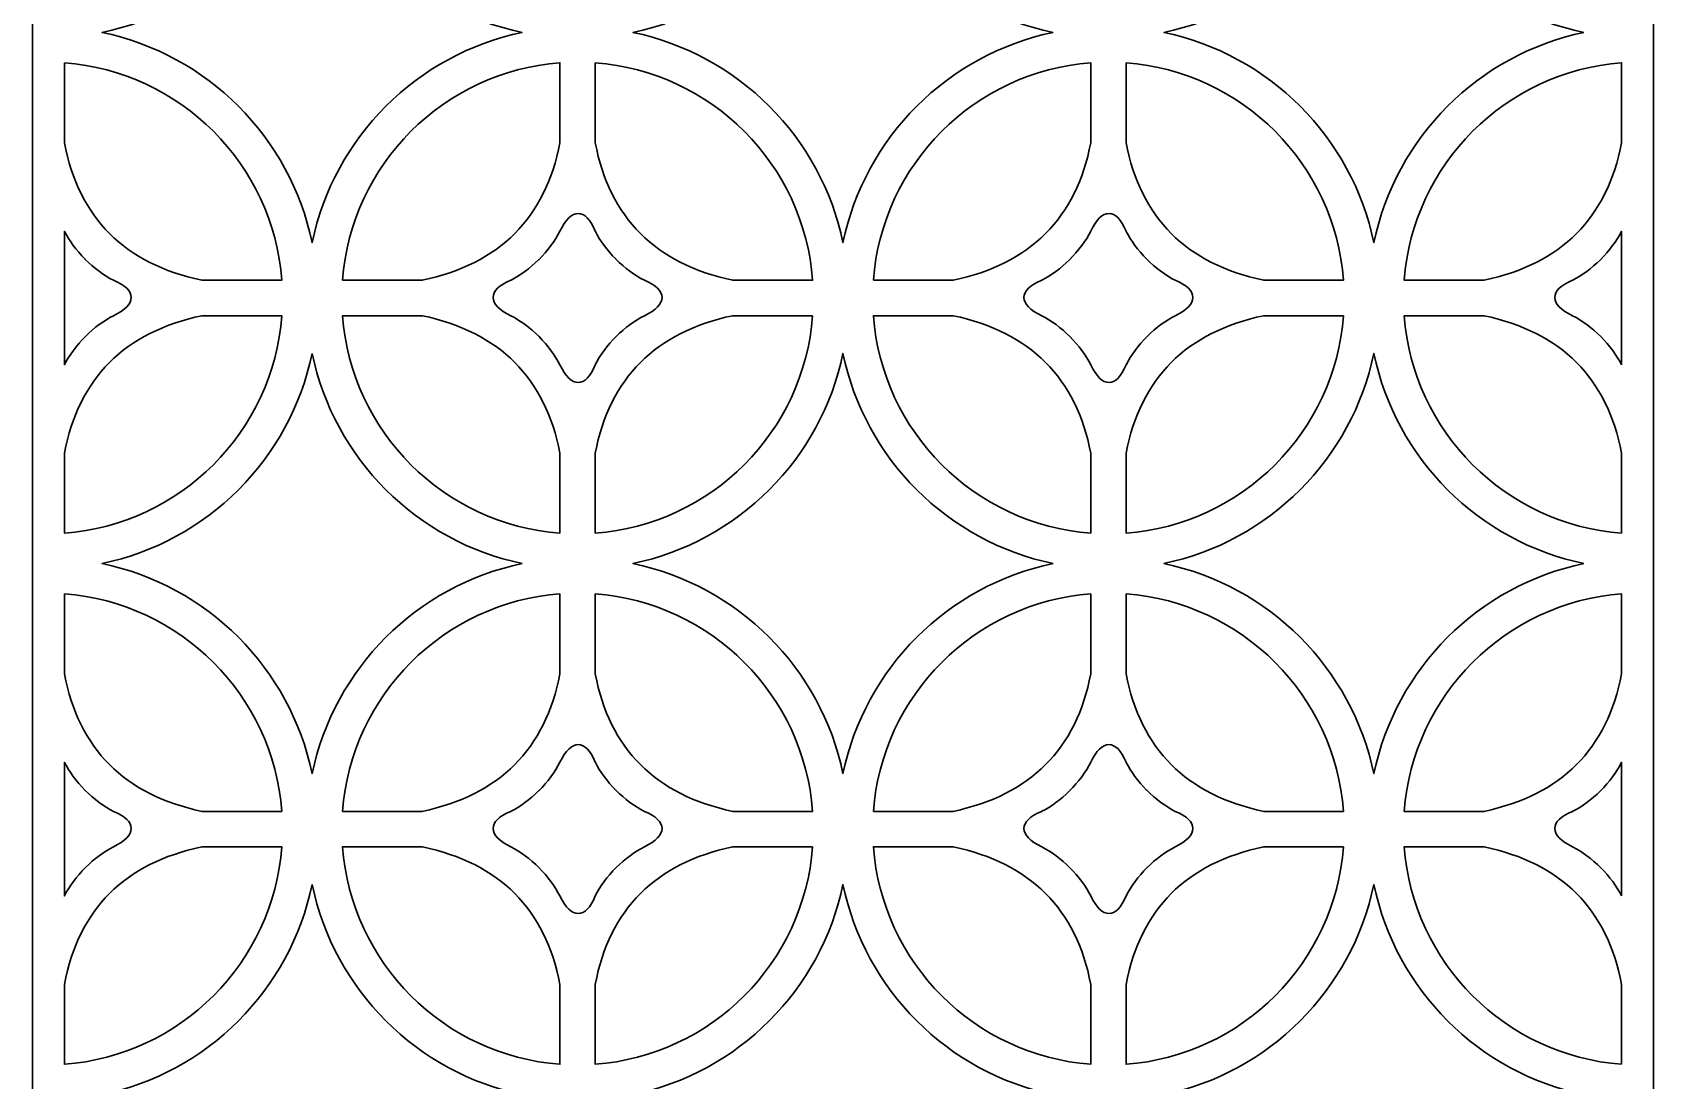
# Model space of a CAD drawing. Header units: centimetres. Extents: x -27 to -21.1, y -2.9 to 9.
# Drawn here: x -27 to -21.08, y -0.77 to 3.05 of the extents above; entities that cross this region are included whole.
import ezdxf

# ---------------------------------------------------------------- set-up
doc = ezdxf.new("R2010")
doc.units = ezdxf.units.CM
doc.header["$MEASUREMENT"] = 0
doc.layers.add('layer 1', color=7, linetype='Continuous')

msp = doc.modelspace()

# ---------------------------------------------------------------- linework, layer by layer
at = {"layer": 'layer 1', "color": 250, "lineweight": 30}
for points, knots in [([(-21.08395, -2.83901), (-21.08395, -2.83901), (-21.08395, -2.7773), (-21.08395, -2.7773), (-21.08395, -2.7773), (-21.08395, -2.7773), (-21.08395, 8.88412), (-21.08395, 8.88412), (-21.08395, 8.88412), (-21.08395, 8.88412), (-21.08395, 9.00077), (-21.08395, 9.00077), (-21.08395, 9.00077), (-21.08395, 9.00077), (-21.2006, 9.00077), (-21.2006, 9.00077), (-21.2006, 9.00077), (-21.2006, 9.00077), (-26.88249, 9.00077), (-26.88249, 9.00077), (-26.88249, 9.00077), (-26.88249, 9.00077), (-26.99914, 9.00077), (-26.99914, 9.00077), (-26.99914, 9.00077), (-26.99914, 9.00077), (-26.99914, -2.89395), (-26.99914, -2.89395), (-26.99914, -2.89395), (-26.99914, -2.89395), (-26.88249, -2.89395), (-26.88249, -2.89395), (-26.88249, -2.89395), (-26.88249, -2.89395), (-21.08395, -2.89395), (-21.08395, -2.89395), (-21.08395, -2.89395), (-21.08395, -2.89395), (-21.08395, -2.83901), (-21.08395, -2.83901)], [0, 0, 0, 0, 0.0909091, 0.0909091, 0.0909091, 0.0909091, 0.1818182, 0.1818182, 0.1818182, 0.1818182, 0.2727273, 0.2727273, 0.2727273, 0.2727273, 0.3636364, 0.3636364, 0.3636364, 0.3636364, 0.4545455, 0.4545455, 0.4545455, 0.4545455, 0.5454545, 0.5454545, 0.5454545, 0.5454545, 0.6363636, 0.6363636, 0.6363636, 0.6363636, 0.7272727, 0.7272727, 0.7272727, 0.7272727, 0.8181818, 0.8181818, 0.8181818, 0.8181818, 1, 1, 1, 1]), ([(-25.97855, 3.81868), (-25.89875, 3.43467), (-25.59629, 3.13217), (-25.21228, 3.05236), (-25.21228, 3.05236), (-25.59629, 2.97255), (-25.89875, 2.67005), (-25.97855, 2.28605), (-25.97855, 2.28605), (-26.05834, 2.67007), (-26.36085, 2.97255), (-26.74488, 3.05235), (-26.74488, 3.05235), (-26.36085, 3.13215), (-26.05834, 3.43465), (-25.97855, 3.81868)], [0, 0, 0, 0, 0.2, 0.2, 0.2, 0.2, 0.4, 0.4, 0.4, 0.4, 0.6, 0.6, 0.6, 0.6, 1, 1, 1, 1]), ([(-23.27524, 3.05235), (-23.65925, 2.97255), (-23.96177, 2.67007), (-24.04156, 2.28604), (-24.04156, 2.28604), (-24.12136, 2.67005), (-24.42382, 2.97255), (-24.80783, 3.05236), (-24.80783, 3.05236), (-24.42382, 3.13217), (-24.12136, 3.43467), (-24.04156, 3.81868), (-24.04156, 3.81868), (-23.96177, 3.43466), (-23.65926, 3.13215), (-23.27524, 3.05235)], [0, 0, 0, 0, 0.2, 0.2, 0.2, 0.2, 0.4, 0.4, 0.4, 0.4, 0.6, 0.6, 0.6, 0.6, 1, 1, 1, 1]), ([(-21.33823, 3.05235), (-21.72224, 2.97255), (-22.02476, 2.67007), (-22.10455, 2.28605), (-22.10455, 2.28605), (-22.18435, 2.67005), (-22.48681, 2.97255), (-22.87082, 3.05236), (-22.87082, 3.05236), (-22.48681, 3.13217), (-22.18435, 3.43467), (-22.10455, 3.81868), (-22.10455, 3.81868), (-22.02475, 3.43465), (-21.72225, 3.13215), (-21.33823, 3.05235)], [0, 0, 0, 0, 0.2, 0.2, 0.2, 0.2, 0.4, 0.4, 0.4, 0.4, 0.6, 0.6, 0.6, 0.6, 1, 1, 1, 1]), ([(-26.88249, 2.94154), (-26.45903, 2.91007), (-26.12083, 2.57188), (-26.08938, 2.14843), (-26.08938, 2.14843), (-26.08938, 2.14843), (-26.3806, 2.14843), (-26.3806, 2.14843), (-26.3806, 2.14843), (-26.66291, 2.20848), (-26.8302, 2.37576), (-26.88249, 2.65032), (-26.88249, 2.65032), (-26.88249, 2.65032), (-26.88249, 2.94154), (-26.88249, 2.94154)], [0, 0, 0, 0, 0.2, 0.2, 0.2, 0.2, 0.4, 0.4, 0.4, 0.4, 0.6, 0.6, 0.6, 0.6, 1, 1, 1, 1]), ([(-25.86771, 2.14843), (-25.86771, 2.14843), (-25.5765, 2.14843), (-25.5765, 2.14843), (-25.5765, 2.14843), (-25.2942, 2.20848), (-25.1269, 2.37576), (-25.07461, 2.65032), (-25.07461, 2.65032), (-25.07461, 2.65032), (-25.07461, 2.94154), (-25.07461, 2.94154), (-25.07461, 2.94154), (-25.49807, 2.91007), (-25.83626, 2.57188), (-25.86771, 2.14843)], [0, 0, 0, 0, 0.2, 0.2, 0.2, 0.2, 0.4, 0.4, 0.4, 0.4, 0.6, 0.6, 0.6, 0.6, 1, 1, 1, 1]), ([(-24.94548, 2.94154), (-24.94548, 2.94154), (-24.94548, 2.65032), (-24.94548, 2.65032), (-24.94548, 2.65032), (-24.89319, 2.37576), (-24.7259, 2.20848), (-24.44359, 2.14843), (-24.44359, 2.14843), (-24.44359, 2.14843), (-24.15237, 2.14843), (-24.15237, 2.14843), (-24.15237, 2.14843), (-24.18383, 2.57188), (-24.52202, 2.91007), (-24.94548, 2.94154)], [0, 0, 0, 0, 0.2, 0.2, 0.2, 0.2, 0.4, 0.4, 0.4, 0.4, 0.6, 0.6, 0.6, 0.6, 1, 1, 1, 1]), ([(-23.9307, 2.14843), (-23.9307, 2.14843), (-23.6395, 2.14843), (-23.6395, 2.14843), (-23.6395, 2.14843), (-23.35719, 2.20848), (-23.1899, 2.37576), (-23.13761, 2.65032), (-23.13761, 2.65032), (-23.13761, 2.65032), (-23.13761, 2.94154), (-23.13761, 2.94154), (-23.13761, 2.94154), (-23.56106, 2.91007), (-23.89925, 2.57188), (-23.9307, 2.14843)], [0, 0, 0, 0, 0.2, 0.2, 0.2, 0.2, 0.4, 0.4, 0.4, 0.4, 0.6, 0.6, 0.6, 0.6, 1, 1, 1, 1]), ([(-23.00847, 2.94154), (-23.00847, 2.94154), (-23.00847, 2.65032), (-23.00847, 2.65032), (-23.00847, 2.65032), (-22.95618, 2.37576), (-22.78889, 2.20848), (-22.50658, 2.14843), (-22.50658, 2.14843), (-22.50658, 2.14843), (-22.21537, 2.14843), (-22.21537, 2.14843), (-22.21537, 2.14843), (-22.24682, 2.57188), (-22.58501, 2.91007), (-23.00847, 2.94154)], [0, 0, 0, 0, 0.2, 0.2, 0.2, 0.2, 0.4, 0.4, 0.4, 0.4, 0.6, 0.6, 0.6, 0.6, 1, 1, 1, 1]), ([(-21.2006, 2.65032), (-21.25289, 2.37576), (-21.42018, 2.20848), (-21.70249, 2.14843), (-21.70249, 2.14843), (-21.70249, 2.14843), (-21.9937, 2.14843), (-21.9937, 2.14843), (-21.9937, 2.14843), (-21.96224, 2.57188), (-21.62405, 2.91007), (-21.2006, 2.94154), (-21.2006, 2.94154), (-21.2006, 2.94154), (-21.2006, 2.65032), (-21.2006, 2.65032)], [0, 0, 0, 0, 0.2, 0.2, 0.2, 0.2, 0.4, 0.4, 0.4, 0.4, 0.6, 0.6, 0.6, 0.6, 1, 1, 1, 1]), ([(-25.07461, 2.32749), (-25.0338, 2.41355), (-24.98065, 2.41378), (-24.94548, 2.32749), (-24.94548, 2.32749), (-24.94548, 2.32749), (-24.94547, 2.32746), (-24.94547, 2.32746), (-24.94547, 2.32746), (-24.94547, 2.32746), (-24.94547, 2.32749), (-24.94547, 2.32749), (-24.94547, 2.32749), (-24.94547, 2.32749), (-24.94511, 2.32674), (-24.94511, 2.32674), (-24.94511, 2.32674), (-24.92813, 2.29328), (-24.90194, 2.25771), (-24.87084, 2.22607), (-24.87084, 2.22607), (-24.87084, 2.22607), (-24.87083, 2.22605), (-24.87083, 2.22605), (-24.87083, 2.22605), (-24.87083, 2.22605), (-24.87035, 2.22556), (-24.87035, 2.22556), (-24.87035, 2.22556), (-24.83785, 2.19316), (-24.80098, 2.16584), (-24.76641, 2.14844), (-24.76641, 2.14844), (-24.68012, 2.11327), (-24.68035, 2.06012), (-24.76641, 2.01931), (-24.76641, 2.01931), (-24.76641, 2.01931), (-24.76641, 2.0193), (-24.76641, 2.0193), (-24.76641, 2.0193), (-24.76641, 2.0193), (-24.76644, 2.01929), (-24.76644, 2.01929), (-24.76644, 2.01929), (-24.76644, 2.01929), (-24.76643, 2.01929), (-24.76643, 2.01929), (-24.76643, 2.01929), (-24.80047, 2.00208), (-24.83685, 1.97529), (-24.86903, 1.94349), (-24.86903, 1.94349), (-24.90114, 1.91116), (-24.92818, 1.87457), (-24.94546, 1.84024), (-24.94546, 1.84024), (-24.98063, 1.75395), (-25.03377, 1.75417), (-25.07459, 1.84024), (-25.07459, 1.84024), (-25.07459, 1.84024), (-25.0746, 1.84024), (-25.0746, 1.84024), (-25.0746, 1.84024), (-25.0746, 1.84024), (-25.07461, 1.84026), (-25.07461, 1.84026), (-25.07461, 1.84026), (-25.07461, 1.84026), (-25.07461, 1.84025), (-25.07461, 1.84025), (-25.07461, 1.84025), (-25.09182, 1.8743), (-25.11861, 1.91067), (-25.15041, 1.94286), (-25.15041, 1.94286), (-25.18275, 1.97497), (-25.21933, 2.002), (-25.25366, 2.01929), (-25.25366, 2.01929), (-25.33973, 2.0601), (-25.33995, 2.11325), (-25.25366, 2.14842), (-25.25366, 2.14842), (-25.25366, 2.14842), (-25.25364, 2.14843), (-25.25364, 2.14843), (-25.25364, 2.14843), (-25.25364, 2.14843), (-25.25366, 2.14843), (-25.25366, 2.14843), (-25.25366, 2.14843), (-25.25366, 2.14843), (-25.25293, 2.14879), (-25.25293, 2.14879), (-25.25293, 2.14879), (-25.21945, 2.16574), (-25.18389, 2.19196), (-25.15223, 2.22307), (-25.15223, 2.22307), (-25.15223, 2.22307), (-25.15218, 2.22311), (-25.15218, 2.22311), (-25.15218, 2.22311), (-25.15218, 2.22311), (-25.15172, 2.22358), (-25.15172, 2.22358), (-25.15172, 2.22358), (-25.1193, 2.2561), (-25.09201, 2.29292), (-25.07461, 2.32749)], [0, 0, 0, 0, 0.0344828, 0.0344828, 0.0344828, 0.0344828, 0.0689655, 0.0689655, 0.0689655, 0.0689655, 0.1034483, 0.1034483, 0.1034483, 0.1034483, 0.137931, 0.137931, 0.137931, 0.137931, 0.1724138, 0.1724138, 0.1724138, 0.1724138, 0.2068966, 0.2068966, 0.2068966, 0.2068966, 0.2413793, 0.2413793, 0.2413793, 0.2413793, 0.2758621, 0.2758621, 0.2758621, 0.2758621, 0.3103448, 0.3103448, 0.3103448, 0.3103448, 0.3448276, 0.3448276, 0.3448276, 0.3448276, 0.3793103, 0.3793103, 0.3793103, 0.3793103, 0.4137931, 0.4137931, 0.4137931, 0.4137931, 0.4482759, 0.4482759, 0.4482759, 0.4482759, 0.4827586, 0.4827586, 0.4827586, 0.4827586, 0.5172414, 0.5172414, 0.5172414, 0.5172414, 0.5517241, 0.5517241, 0.5517241, 0.5517241, 0.5862069, 0.5862069, 0.5862069, 0.5862069, 0.6206897, 0.6206897, 0.6206897, 0.6206897, 0.6551724, 0.6551724, 0.6551724, 0.6551724, 0.6896552, 0.6896552, 0.6896552, 0.6896552, 0.7241379, 0.7241379, 0.7241379, 0.7241379, 0.7586207, 0.7586207, 0.7586207, 0.7586207, 0.7931034, 0.7931034, 0.7931034, 0.7931034, 0.8275862, 0.8275862, 0.8275862, 0.8275862, 0.862069, 0.862069, 0.862069, 0.862069, 0.8965517, 0.8965517, 0.8965517, 0.8965517, 0.9310345, 0.9310345, 0.9310345, 0.9310345, 1, 1, 1, 1]), ([(-23.13761, 2.32749), (-23.09679, 2.41355), (-23.04364, 2.41378), (-23.00847, 2.32749), (-23.00847, 2.32749), (-23.00847, 2.32749), (-23.00846, 2.32746), (-23.00846, 2.32746), (-23.00846, 2.32746), (-23.00846, 2.32746), (-23.00846, 2.32749), (-23.00846, 2.32749), (-23.00846, 2.32749), (-23.00846, 2.32749), (-23.0081, 2.32674), (-23.0081, 2.32674), (-23.0081, 2.32674), (-22.99113, 2.29328), (-22.96494, 2.25771), (-22.93383, 2.22607), (-22.93383, 2.22607), (-22.93383, 2.22607), (-22.93382, 2.22605), (-22.93382, 2.22605), (-22.93382, 2.22605), (-22.93382, 2.22605), (-22.93334, 2.22556), (-22.93334, 2.22556), (-22.93334, 2.22556), (-22.90084, 2.19316), (-22.86397, 2.16584), (-22.82941, 2.14844), (-22.82941, 2.14844), (-22.74311, 2.11327), (-22.74334, 2.06012), (-22.82941, 2.01931), (-22.82941, 2.01931), (-22.82941, 2.01931), (-22.82941, 2.0193), (-22.82941, 2.0193), (-22.82941, 2.0193), (-22.82941, 2.0193), (-22.82943, 2.01929), (-22.82943, 2.01929), (-22.82943, 2.01929), (-22.82943, 2.01929), (-22.82942, 2.01929), (-22.82942, 2.01929), (-22.82942, 2.01929), (-22.86347, 2.00208), (-22.89984, 1.97529), (-22.93202, 1.94349), (-22.93202, 1.94349), (-22.96414, 1.91116), (-22.99117, 1.87457), (-23.00845, 1.84024), (-23.00845, 1.84024), (-23.04362, 1.75395), (-23.09677, 1.75417), (-23.13759, 1.84024), (-23.13759, 1.84024), (-23.13759, 1.84024), (-23.1376, 1.84024), (-23.1376, 1.84024), (-23.1376, 1.84024), (-23.1376, 1.84024), (-23.13761, 1.84026), (-23.13761, 1.84026), (-23.13761, 1.84026), (-23.13761, 1.84026), (-23.13761, 1.84025), (-23.13761, 1.84025), (-23.13761, 1.84025), (-23.15481, 1.8743), (-23.1816, 1.91067), (-23.2134, 1.94286), (-23.2134, 1.94286), (-23.24573, 1.97497), (-23.28232, 2.002), (-23.31665, 2.01929), (-23.31665, 2.01929), (-23.40272, 2.0601), (-23.40294, 2.11325), (-23.31665, 2.14842), (-23.31665, 2.14842), (-23.31665, 2.14842), (-23.31663, 2.14843), (-23.31663, 2.14843), (-23.31663, 2.14843), (-23.31663, 2.14843), (-23.31665, 2.14843), (-23.31665, 2.14843), (-23.31665, 2.14843), (-23.31665, 2.14843), (-23.31592, 2.14879), (-23.31592, 2.14879), (-23.31592, 2.14879), (-23.28244, 2.16574), (-23.24688, 2.19196), (-23.21522, 2.22307), (-23.21522, 2.22307), (-23.21522, 2.22307), (-23.21517, 2.22311), (-23.21517, 2.22311), (-23.21517, 2.22311), (-23.21517, 2.22311), (-23.21471, 2.22358), (-23.21471, 2.22358), (-23.21471, 2.22358), (-23.18229, 2.2561), (-23.15501, 2.29292), (-23.13761, 2.32749)], [0, 0, 0, 0, 0.0344828, 0.0344828, 0.0344828, 0.0344828, 0.0689655, 0.0689655, 0.0689655, 0.0689655, 0.1034483, 0.1034483, 0.1034483, 0.1034483, 0.137931, 0.137931, 0.137931, 0.137931, 0.1724138, 0.1724138, 0.1724138, 0.1724138, 0.2068966, 0.2068966, 0.2068966, 0.2068966, 0.2413793, 0.2413793, 0.2413793, 0.2413793, 0.2758621, 0.2758621, 0.2758621, 0.2758621, 0.3103448, 0.3103448, 0.3103448, 0.3103448, 0.3448276, 0.3448276, 0.3448276, 0.3448276, 0.3793103, 0.3793103, 0.3793103, 0.3793103, 0.4137931, 0.4137931, 0.4137931, 0.4137931, 0.4482759, 0.4482759, 0.4482759, 0.4482759, 0.4827586, 0.4827586, 0.4827586, 0.4827586, 0.5172414, 0.5172414, 0.5172414, 0.5172414, 0.5517241, 0.5517241, 0.5517241, 0.5517241, 0.5862069, 0.5862069, 0.5862069, 0.5862069, 0.6206897, 0.6206897, 0.6206897, 0.6206897, 0.6551724, 0.6551724, 0.6551724, 0.6551724, 0.6896552, 0.6896552, 0.6896552, 0.6896552, 0.7241379, 0.7241379, 0.7241379, 0.7241379, 0.7586207, 0.7586207, 0.7586207, 0.7586207, 0.7931034, 0.7931034, 0.7931034, 0.7931034, 0.8275862, 0.8275862, 0.8275862, 0.8275862, 0.862069, 0.862069, 0.862069, 0.862069, 0.8965517, 0.8965517, 0.8965517, 0.8965517, 0.9310345, 0.9310345, 0.9310345, 0.9310345, 1, 1, 1, 1]), ([(-26.88249, 2.32749), (-26.88249, 2.32749), (-26.88248, 2.32746), (-26.88248, 2.32746), (-26.88248, 2.32746), (-26.88248, 2.32746), (-26.88248, 2.32749), (-26.88248, 2.32749), (-26.88248, 2.32749), (-26.88248, 2.32749), (-26.88211, 2.32674), (-26.88211, 2.32674), (-26.88211, 2.32674), (-26.86514, 2.29328), (-26.83895, 2.25771), (-26.80785, 2.22607), (-26.80785, 2.22607), (-26.80785, 2.22607), (-26.80784, 2.22605), (-26.80784, 2.22605), (-26.80784, 2.22605), (-26.80784, 2.22605), (-26.80735, 2.22556), (-26.80735, 2.22556), (-26.80735, 2.22556), (-26.77486, 2.19316), (-26.73799, 2.16584), (-26.70342, 2.14844), (-26.70342, 2.14844), (-26.61713, 2.11327), (-26.61736, 2.06012), (-26.70342, 2.01931), (-26.70342, 2.01931), (-26.70342, 2.01931), (-26.70342, 2.0193), (-26.70342, 2.0193), (-26.70342, 2.0193), (-26.70342, 2.0193), (-26.70344, 2.01929), (-26.70344, 2.01929), (-26.70344, 2.01929), (-26.70344, 2.01929), (-26.70343, 2.01929), (-26.70343, 2.01929), (-26.70343, 2.01929), (-26.73748, 2.00208), (-26.77386, 1.97529), (-26.80604, 1.94349), (-26.80604, 1.94349), (-26.83815, 1.91116), (-26.86518, 1.87457), (-26.88247, 1.84024), (-26.88247, 1.84024), (-26.88247, 1.84024), (-26.88249, 1.84018), (-26.88249, 1.84018), (-26.88249, 1.84018), (-26.88249, 1.84018), (-26.88249, 2.32749), (-26.88249, 2.32749)], [0, 0, 0, 0, 0.0625, 0.0625, 0.0625, 0.0625, 0.125, 0.125, 0.125, 0.125, 0.1875, 0.1875, 0.1875, 0.1875, 0.25, 0.25, 0.25, 0.25, 0.3125, 0.3125, 0.3125, 0.3125, 0.375, 0.375, 0.375, 0.375, 0.4375, 0.4375, 0.4375, 0.4375, 0.5, 0.5, 0.5, 0.5, 0.5625, 0.5625, 0.5625, 0.5625, 0.625, 0.625, 0.625, 0.625, 0.6875, 0.6875, 0.6875, 0.6875, 0.75, 0.75, 0.75, 0.75, 0.8125, 0.8125, 0.8125, 0.8125, 0.875, 0.875, 0.875, 0.875, 1, 1, 1, 1]), ([(-21.2006, 1.84025), (-21.21781, 1.8743), (-21.24459, 1.91067), (-21.27639, 1.94286), (-21.27639, 1.94286), (-21.30873, 1.97497), (-21.34532, 2.002), (-21.37964, 2.01929), (-21.37964, 2.01929), (-21.46571, 2.0601), (-21.46594, 2.11325), (-21.37964, 2.14842), (-21.37964, 2.14842), (-21.37964, 2.14842), (-21.37962, 2.14843), (-21.37962, 2.14843), (-21.37962, 2.14843), (-21.37962, 2.14843), (-21.37964, 2.14843), (-21.37964, 2.14843), (-21.37964, 2.14843), (-21.37964, 2.14843), (-21.37891, 2.14879), (-21.37891, 2.14879), (-21.37891, 2.14879), (-21.34543, 2.16574), (-21.30988, 2.19196), (-21.27822, 2.22307), (-21.27822, 2.22307), (-21.27822, 2.22307), (-21.27816, 2.22311), (-21.27816, 2.22311), (-21.27816, 2.22311), (-21.27816, 2.22311), (-21.2777, 2.22358), (-21.2777, 2.22358), (-21.2777, 2.22358), (-21.24528, 2.2561), (-21.218, 2.29292), (-21.2006, 2.32749), (-21.2006, 2.32749), (-21.2006, 2.32749), (-21.2006, 1.84025), (-21.2006, 1.84025)], [0, 0, 0, 0, 0.0833333, 0.0833333, 0.0833333, 0.0833333, 0.1666667, 0.1666667, 0.1666667, 0.1666667, 0.25, 0.25, 0.25, 0.25, 0.3333333, 0.3333333, 0.3333333, 0.3333333, 0.4166667, 0.4166667, 0.4166667, 0.4166667, 0.5, 0.5, 0.5, 0.5, 0.5833333, 0.5833333, 0.5833333, 0.5833333, 0.6666667, 0.6666667, 0.6666667, 0.6666667, 0.75, 0.75, 0.75, 0.75, 0.8333333, 0.8333333, 0.8333333, 0.8333333, 1, 1, 1, 1]), ([(-26.88249, 1.51742), (-26.8302, 1.79197), (-26.66293, 1.95924), (-26.38065, 2.0193), (-26.38065, 2.0193), (-26.38065, 2.0193), (-26.08937, 2.0193), (-26.08937, 2.0193), (-26.08937, 2.0193), (-26.12081, 1.59582), (-26.45902, 1.25761), (-26.88249, 1.22615), (-26.88249, 1.22615), (-26.88249, 1.22615), (-26.88249, 1.51742), (-26.88249, 1.51742)], [0, 0, 0, 0, 0.2, 0.2, 0.2, 0.2, 0.4, 0.4, 0.4, 0.4, 0.6, 0.6, 0.6, 0.6, 1, 1, 1, 1]), ([(-25.07461, 1.51742), (-25.1269, 1.79197), (-25.29418, 1.95924), (-25.57645, 2.0193), (-25.57645, 2.0193), (-25.57645, 2.0193), (-25.86772, 2.0193), (-25.86772, 2.0193), (-25.86772, 2.0193), (-25.83628, 1.59582), (-25.49808, 1.25761), (-25.07461, 1.22615), (-25.07461, 1.22615), (-25.07461, 1.22615), (-25.07461, 1.51742), (-25.07461, 1.51742)], [0, 0, 0, 0, 0.2, 0.2, 0.2, 0.2, 0.4, 0.4, 0.4, 0.4, 0.6, 0.6, 0.6, 0.6, 1, 1, 1, 1]), ([(-24.15236, 2.0193), (-24.15236, 2.0193), (-24.44365, 2.0193), (-24.44365, 2.0193), (-24.44365, 2.0193), (-24.72592, 1.95924), (-24.89319, 1.79197), (-24.94548, 1.51742), (-24.94548, 1.51742), (-24.94548, 1.51742), (-24.94548, 1.22615), (-24.94548, 1.22615), (-24.94548, 1.22615), (-24.52201, 1.25761), (-24.18381, 1.59582), (-24.15236, 2.0193)], [0, 0, 0, 0, 0.2, 0.2, 0.2, 0.2, 0.4, 0.4, 0.4, 0.4, 0.6, 0.6, 0.6, 0.6, 1, 1, 1, 1]), ([(-23.13761, 1.51742), (-23.1899, 1.79197), (-23.35717, 1.95924), (-23.63944, 2.0193), (-23.63944, 2.0193), (-23.63944, 2.0193), (-23.93071, 2.0193), (-23.93071, 2.0193), (-23.93071, 2.0193), (-23.89927, 1.59582), (-23.56107, 1.25761), (-23.13761, 1.22615), (-23.13761, 1.22615), (-23.13761, 1.22615), (-23.13761, 1.51742), (-23.13761, 1.51742)], [0, 0, 0, 0, 0.2, 0.2, 0.2, 0.2, 0.4, 0.4, 0.4, 0.4, 0.6, 0.6, 0.6, 0.6, 1, 1, 1, 1]), ([(-22.21535, 2.0193), (-22.21535, 2.0193), (-22.50663, 2.0193), (-22.50663, 2.0193), (-22.50663, 2.0193), (-22.78891, 1.95924), (-22.95618, 1.79197), (-23.00847, 1.51742), (-23.00847, 1.51742), (-23.00847, 1.51742), (-23.00847, 1.22615), (-23.00847, 1.22615), (-23.00847, 1.22615), (-22.585, 1.25761), (-22.2468, 1.59582), (-22.21535, 2.0193)], [0, 0, 0, 0, 0.2, 0.2, 0.2, 0.2, 0.4, 0.4, 0.4, 0.4, 0.6, 0.6, 0.6, 0.6, 1, 1, 1, 1]), ([(-21.2006, 1.22615), (-21.62406, 1.25761), (-21.96227, 1.59582), (-21.99371, 2.0193), (-21.99371, 2.0193), (-21.99371, 2.0193), (-21.70243, 2.0193), (-21.70243, 2.0193), (-21.70243, 2.0193), (-21.42016, 1.95924), (-21.25289, 1.79197), (-21.2006, 1.51742), (-21.2006, 1.51742), (-21.2006, 1.51742), (-21.2006, 1.22615), (-21.2006, 1.22615)], [0, 0, 0, 0, 0.2, 0.2, 0.2, 0.2, 0.4, 0.4, 0.4, 0.4, 0.6, 0.6, 0.6, 0.6, 1, 1, 1, 1]), ([(-25.97855, 1.88167), (-25.89875, 1.49767), (-25.59629, 1.19516), (-25.21228, 1.11535), (-25.21228, 1.11535), (-25.59629, 1.03554), (-25.89875, 0.73304), (-25.97855, 0.34904), (-25.97855, 0.34904), (-26.05834, 0.73306), (-26.36085, 1.03554), (-26.74488, 1.11534), (-26.74488, 1.11534), (-26.36085, 1.19514), (-26.05834, 1.49764), (-25.97855, 1.88167)], [0, 0, 0, 0, 0.2, 0.2, 0.2, 0.2, 0.4, 0.4, 0.4, 0.4, 0.6, 0.6, 0.6, 0.6, 1, 1, 1, 1]), ([(-23.27524, 1.11534), (-23.65925, 1.03554), (-23.96177, 0.73306), (-24.04156, 0.34904), (-24.04156, 0.34904), (-24.12136, 0.73304), (-24.42382, 1.03554), (-24.80783, 1.11535), (-24.80783, 1.11535), (-24.42382, 1.19516), (-24.12136, 1.49767), (-24.04156, 1.88168), (-24.04156, 1.88168), (-23.96177, 1.49765), (-23.65926, 1.19514), (-23.27524, 1.11534)], [0, 0, 0, 0, 0.2, 0.2, 0.2, 0.2, 0.4, 0.4, 0.4, 0.4, 0.6, 0.6, 0.6, 0.6, 1, 1, 1, 1]), ([(-21.33823, 1.11534), (-21.72224, 1.03554), (-22.02476, 0.73306), (-22.10455, 0.34904), (-22.10455, 0.34904), (-22.18435, 0.73304), (-22.48681, 1.03554), (-22.87082, 1.11535), (-22.87082, 1.11535), (-22.48681, 1.19516), (-22.18435, 1.49767), (-22.10455, 1.88167), (-22.10455, 1.88167), (-22.02475, 1.49765), (-21.72225, 1.19514), (-21.33823, 1.11534)], [0, 0, 0, 0, 0.2, 0.2, 0.2, 0.2, 0.4, 0.4, 0.4, 0.4, 0.6, 0.6, 0.6, 0.6, 1, 1, 1, 1]), ([(-26.88249, 1.00453), (-26.45903, 0.97307), (-26.12083, 0.63487), (-26.08938, 0.21142), (-26.08938, 0.21142), (-26.08938, 0.21142), (-26.3806, 0.21142), (-26.3806, 0.21142), (-26.3806, 0.21142), (-26.66291, 0.27147), (-26.8302, 0.43875), (-26.88249, 0.71331), (-26.88249, 0.71331), (-26.88249, 0.71331), (-26.88249, 1.00453), (-26.88249, 1.00453)], [0, 0, 0, 0, 0.2, 0.2, 0.2, 0.2, 0.4, 0.4, 0.4, 0.4, 0.6, 0.6, 0.6, 0.6, 1, 1, 1, 1]), ([(-25.86771, 0.21142), (-25.86771, 0.21142), (-25.5765, 0.21142), (-25.5765, 0.21142), (-25.5765, 0.21142), (-25.2942, 0.27147), (-25.1269, 0.43875), (-25.07461, 0.71331), (-25.07461, 0.71331), (-25.07461, 0.71331), (-25.07461, 1.00453), (-25.07461, 1.00453), (-25.07461, 1.00453), (-25.49807, 0.97307), (-25.83626, 0.63487), (-25.86771, 0.21142)], [0, 0, 0, 0, 0.2, 0.2, 0.2, 0.2, 0.4, 0.4, 0.4, 0.4, 0.6, 0.6, 0.6, 0.6, 1, 1, 1, 1]), ([(-24.94548, 1.00453), (-24.94548, 1.00453), (-24.94548, 0.71331), (-24.94548, 0.71331), (-24.94548, 0.71331), (-24.89319, 0.43875), (-24.7259, 0.27147), (-24.44359, 0.21142), (-24.44359, 0.21142), (-24.44359, 0.21142), (-24.15237, 0.21142), (-24.15237, 0.21142), (-24.15237, 0.21142), (-24.18383, 0.63487), (-24.52202, 0.97307), (-24.94548, 1.00453)], [0, 0, 0, 0, 0.2, 0.2, 0.2, 0.2, 0.4, 0.4, 0.4, 0.4, 0.6, 0.6, 0.6, 0.6, 1, 1, 1, 1]), ([(-23.9307, 0.21142), (-23.9307, 0.21142), (-23.6395, 0.21142), (-23.6395, 0.21142), (-23.6395, 0.21142), (-23.35719, 0.27147), (-23.1899, 0.43875), (-23.13761, 0.71331), (-23.13761, 0.71331), (-23.13761, 0.71331), (-23.13761, 1.00453), (-23.13761, 1.00453), (-23.13761, 1.00453), (-23.56106, 0.97307), (-23.89925, 0.63487), (-23.9307, 0.21142)], [0, 0, 0, 0, 0.2, 0.2, 0.2, 0.2, 0.4, 0.4, 0.4, 0.4, 0.6, 0.6, 0.6, 0.6, 1, 1, 1, 1]), ([(-23.00847, 1.00453), (-23.00847, 1.00453), (-23.00847, 0.71331), (-23.00847, 0.71331), (-23.00847, 0.71331), (-22.95618, 0.43875), (-22.78889, 0.27147), (-22.50658, 0.21142), (-22.50658, 0.21142), (-22.50658, 0.21142), (-22.21537, 0.21142), (-22.21537, 0.21142), (-22.21537, 0.21142), (-22.24682, 0.63487), (-22.58501, 0.97307), (-23.00847, 1.00453)], [0, 0, 0, 0, 0.2, 0.2, 0.2, 0.2, 0.4, 0.4, 0.4, 0.4, 0.6, 0.6, 0.6, 0.6, 1, 1, 1, 1]), ([(-21.2006, 0.71331), (-21.25289, 0.43875), (-21.42018, 0.27147), (-21.70249, 0.21142), (-21.70249, 0.21142), (-21.70249, 0.21142), (-21.9937, 0.21142), (-21.9937, 0.21142), (-21.9937, 0.21142), (-21.96224, 0.63487), (-21.62405, 0.97307), (-21.2006, 1.00453), (-21.2006, 1.00453), (-21.2006, 1.00453), (-21.2006, 0.71331), (-21.2006, 0.71331)], [0, 0, 0, 0, 0.2, 0.2, 0.2, 0.2, 0.4, 0.4, 0.4, 0.4, 0.6, 0.6, 0.6, 0.6, 1, 1, 1, 1]), ([(-25.07461, 0.39048), (-25.0338, 0.47654), (-24.98065, 0.47677), (-24.94548, 0.39048), (-24.94548, 0.39048), (-24.94548, 0.39048), (-24.94547, 0.39046), (-24.94547, 0.39046), (-24.94547, 0.39046), (-24.94547, 0.39046), (-24.94547, 0.39048), (-24.94547, 0.39048), (-24.94547, 0.39048), (-24.94547, 0.39048), (-24.94511, 0.38973), (-24.94511, 0.38973), (-24.94511, 0.38973), (-24.92813, 0.35627), (-24.90194, 0.3207), (-24.87084, 0.28906), (-24.87084, 0.28906), (-24.87084, 0.28906), (-24.87083, 0.28904), (-24.87083, 0.28904), (-24.87083, 0.28904), (-24.87083, 0.28904), (-24.87035, 0.28856), (-24.87035, 0.28856), (-24.87035, 0.28856), (-24.83785, 0.25616), (-24.80098, 0.22883), (-24.76641, 0.21143), (-24.76641, 0.21143), (-24.68012, 0.17626), (-24.68035, 0.12311), (-24.76641, 0.0823), (-24.76641, 0.0823), (-24.76641, 0.0823), (-24.76641, 0.08229), (-24.76641, 0.08229), (-24.76641, 0.08229), (-24.76641, 0.08229), (-24.76644, 0.08228), (-24.76644, 0.08228), (-24.76644, 0.08228), (-24.76644, 0.08228), (-24.76643, 0.08228), (-24.76643, 0.08228), (-24.76643, 0.08228), (-24.80047, 0.06507), (-24.83685, 0.03828), (-24.86903, 0.00649), (-24.86903, 0.00649), (-24.90114, -0.02585), (-24.92818, -0.06244), (-24.94546, -0.09677), (-24.94546, -0.09677), (-24.98063, -0.18306), (-25.03377, -0.18283), (-25.07459, -0.09677), (-25.07459, -0.09677), (-25.07459, -0.09677), (-25.0746, -0.09677), (-25.0746, -0.09677), (-25.0746, -0.09677), (-25.0746, -0.09677), (-25.07461, -0.09674), (-25.07461, -0.09674), (-25.07461, -0.09674), (-25.07461, -0.09674), (-25.07461, -0.09676), (-25.07461, -0.09676), (-25.07461, -0.09676), (-25.09182, -0.06271), (-25.11861, -0.02633), (-25.15041, 0.00585), (-25.15041, 0.00585), (-25.18275, 0.03796), (-25.21933, 0.06499), (-25.25366, 0.08228), (-25.25366, 0.08228), (-25.33973, 0.12309), (-25.33995, 0.17624), (-25.25366, 0.21141), (-25.25366, 0.21141), (-25.25366, 0.21141), (-25.25364, 0.21142), (-25.25364, 0.21142), (-25.25364, 0.21142), (-25.25364, 0.21142), (-25.25366, 0.21142), (-25.25366, 0.21142), (-25.25366, 0.21142), (-25.25366, 0.21142), (-25.25293, 0.21178), (-25.25293, 0.21178), (-25.25293, 0.21178), (-25.21945, 0.22874), (-25.18389, 0.25495), (-25.15223, 0.28606), (-25.15223, 0.28606), (-25.15223, 0.28606), (-25.15218, 0.2861), (-25.15218, 0.2861), (-25.15218, 0.2861), (-25.15218, 0.2861), (-25.15172, 0.28658), (-25.15172, 0.28658), (-25.15172, 0.28658), (-25.1193, 0.31909), (-25.09201, 0.35591), (-25.07461, 0.39048)], [0, 0, 0, 0, 0.0344828, 0.0344828, 0.0344828, 0.0344828, 0.0689655, 0.0689655, 0.0689655, 0.0689655, 0.1034483, 0.1034483, 0.1034483, 0.1034483, 0.137931, 0.137931, 0.137931, 0.137931, 0.1724138, 0.1724138, 0.1724138, 0.1724138, 0.2068966, 0.2068966, 0.2068966, 0.2068966, 0.2413793, 0.2413793, 0.2413793, 0.2413793, 0.2758621, 0.2758621, 0.2758621, 0.2758621, 0.3103448, 0.3103448, 0.3103448, 0.3103448, 0.3448276, 0.3448276, 0.3448276, 0.3448276, 0.3793103, 0.3793103, 0.3793103, 0.3793103, 0.4137931, 0.4137931, 0.4137931, 0.4137931, 0.4482759, 0.4482759, 0.4482759, 0.4482759, 0.4827586, 0.4827586, 0.4827586, 0.4827586, 0.5172414, 0.5172414, 0.5172414, 0.5172414, 0.5517241, 0.5517241, 0.5517241, 0.5517241, 0.5862069, 0.5862069, 0.5862069, 0.5862069, 0.6206897, 0.6206897, 0.6206897, 0.6206897, 0.6551724, 0.6551724, 0.6551724, 0.6551724, 0.6896552, 0.6896552, 0.6896552, 0.6896552, 0.7241379, 0.7241379, 0.7241379, 0.7241379, 0.7586207, 0.7586207, 0.7586207, 0.7586207, 0.7931034, 0.7931034, 0.7931034, 0.7931034, 0.8275862, 0.8275862, 0.8275862, 0.8275862, 0.862069, 0.862069, 0.862069, 0.862069, 0.8965517, 0.8965517, 0.8965517, 0.8965517, 0.9310345, 0.9310345, 0.9310345, 0.9310345, 1, 1, 1, 1]), ([(-23.13761, 0.39048), (-23.09679, 0.47654), (-23.04364, 0.47677), (-23.00847, 0.39048), (-23.00847, 0.39048), (-23.00847, 0.39048), (-23.00846, 0.39046), (-23.00846, 0.39046), (-23.00846, 0.39046), (-23.00846, 0.39046), (-23.00846, 0.39048), (-23.00846, 0.39048), (-23.00846, 0.39048), (-23.00846, 0.39048), (-23.0081, 0.38973), (-23.0081, 0.38973), (-23.0081, 0.38973), (-22.99113, 0.35627), (-22.96494, 0.3207), (-22.93383, 0.28906), (-22.93383, 0.28906), (-22.93383, 0.28906), (-22.93382, 0.28904), (-22.93382, 0.28904), (-22.93382, 0.28904), (-22.93382, 0.28904), (-22.93334, 0.28856), (-22.93334, 0.28856), (-22.93334, 0.28856), (-22.90084, 0.25616), (-22.86397, 0.22883), (-22.82941, 0.21143), (-22.82941, 0.21143), (-22.74311, 0.17626), (-22.74334, 0.12311), (-22.82941, 0.0823), (-22.82941, 0.0823), (-22.82941, 0.0823), (-22.82941, 0.08229), (-22.82941, 0.08229), (-22.82941, 0.08229), (-22.82941, 0.08229), (-22.82943, 0.08228), (-22.82943, 0.08228), (-22.82943, 0.08228), (-22.82943, 0.08228), (-22.82942, 0.08228), (-22.82942, 0.08228), (-22.82942, 0.08228), (-22.86347, 0.06507), (-22.89984, 0.03828), (-22.93202, 0.00649), (-22.93202, 0.00649), (-22.96414, -0.02585), (-22.99117, -0.06244), (-23.00845, -0.09677), (-23.00845, -0.09677), (-23.04362, -0.18306), (-23.09677, -0.18283), (-23.13759, -0.09677), (-23.13759, -0.09677), (-23.13759, -0.09677), (-23.1376, -0.09677), (-23.1376, -0.09677), (-23.1376, -0.09677), (-23.1376, -0.09677), (-23.13761, -0.09674), (-23.13761, -0.09674), (-23.13761, -0.09674), (-23.13761, -0.09674), (-23.13761, -0.09676), (-23.13761, -0.09676), (-23.13761, -0.09676), (-23.15481, -0.06271), (-23.1816, -0.02633), (-23.2134, 0.00585), (-23.2134, 0.00585), (-23.24573, 0.03796), (-23.28232, 0.06499), (-23.31665, 0.08228), (-23.31665, 0.08228), (-23.40272, 0.12309), (-23.40294, 0.17624), (-23.31665, 0.21141), (-23.31665, 0.21141), (-23.31665, 0.21141), (-23.31663, 0.21142), (-23.31663, 0.21142), (-23.31663, 0.21142), (-23.31663, 0.21142), (-23.31665, 0.21142), (-23.31665, 0.21142), (-23.31665, 0.21142), (-23.31665, 0.21142), (-23.31592, 0.21178), (-23.31592, 0.21178), (-23.31592, 0.21178), (-23.28244, 0.22874), (-23.24688, 0.25495), (-23.21522, 0.28606), (-23.21522, 0.28606), (-23.21522, 0.28606), (-23.21517, 0.2861), (-23.21517, 0.2861), (-23.21517, 0.2861), (-23.21517, 0.2861), (-23.21471, 0.28658), (-23.21471, 0.28658), (-23.21471, 0.28658), (-23.18229, 0.31909), (-23.15501, 0.35591), (-23.13761, 0.39048)], [0, 0, 0, 0, 0.0344828, 0.0344828, 0.0344828, 0.0344828, 0.0689655, 0.0689655, 0.0689655, 0.0689655, 0.1034483, 0.1034483, 0.1034483, 0.1034483, 0.137931, 0.137931, 0.137931, 0.137931, 0.1724138, 0.1724138, 0.1724138, 0.1724138, 0.2068966, 0.2068966, 0.2068966, 0.2068966, 0.2413793, 0.2413793, 0.2413793, 0.2413793, 0.2758621, 0.2758621, 0.2758621, 0.2758621, 0.3103448, 0.3103448, 0.3103448, 0.3103448, 0.3448276, 0.3448276, 0.3448276, 0.3448276, 0.3793103, 0.3793103, 0.3793103, 0.3793103, 0.4137931, 0.4137931, 0.4137931, 0.4137931, 0.4482759, 0.4482759, 0.4482759, 0.4482759, 0.4827586, 0.4827586, 0.4827586, 0.4827586, 0.5172414, 0.5172414, 0.5172414, 0.5172414, 0.5517241, 0.5517241, 0.5517241, 0.5517241, 0.5862069, 0.5862069, 0.5862069, 0.5862069, 0.6206897, 0.6206897, 0.6206897, 0.6206897, 0.6551724, 0.6551724, 0.6551724, 0.6551724, 0.6896552, 0.6896552, 0.6896552, 0.6896552, 0.7241379, 0.7241379, 0.7241379, 0.7241379, 0.7586207, 0.7586207, 0.7586207, 0.7586207, 0.7931034, 0.7931034, 0.7931034, 0.7931034, 0.8275862, 0.8275862, 0.8275862, 0.8275862, 0.862069, 0.862069, 0.862069, 0.862069, 0.8965517, 0.8965517, 0.8965517, 0.8965517, 0.9310345, 0.9310345, 0.9310345, 0.9310345, 1, 1, 1, 1]), ([(-26.88249, 0.39048), (-26.88249, 0.39048), (-26.88248, 0.39046), (-26.88248, 0.39046), (-26.88248, 0.39046), (-26.88248, 0.39046), (-26.88248, 0.39048), (-26.88248, 0.39048), (-26.88248, 0.39048), (-26.88248, 0.39048), (-26.88211, 0.38973), (-26.88211, 0.38973), (-26.88211, 0.38973), (-26.86514, 0.35627), (-26.83895, 0.3207), (-26.80785, 0.28906), (-26.80785, 0.28906), (-26.80785, 0.28906), (-26.80784, 0.28904), (-26.80784, 0.28904), (-26.80784, 0.28904), (-26.80784, 0.28904), (-26.80735, 0.28856), (-26.80735, 0.28856), (-26.80735, 0.28856), (-26.77486, 0.25616), (-26.73799, 0.22883), (-26.70342, 0.21143), (-26.70342, 0.21143), (-26.61713, 0.17626), (-26.61736, 0.12311), (-26.70342, 0.0823), (-26.70342, 0.0823), (-26.70342, 0.0823), (-26.70342, 0.08229), (-26.70342, 0.08229), (-26.70342, 0.08229), (-26.70342, 0.08229), (-26.70344, 0.08228), (-26.70344, 0.08228), (-26.70344, 0.08228), (-26.70344, 0.08228), (-26.70343, 0.08228), (-26.70343, 0.08228), (-26.70343, 0.08228), (-26.73748, 0.06507), (-26.77386, 0.03828), (-26.80604, 0.00649), (-26.80604, 0.00649), (-26.83815, -0.02585), (-26.86518, -0.06244), (-26.88247, -0.09677), (-26.88247, -0.09677), (-26.88247, -0.09677), (-26.88249, -0.09682), (-26.88249, -0.09682), (-26.88249, -0.09682), (-26.88249, -0.09682), (-26.88249, 0.39048), (-26.88249, 0.39048)], [0, 0, 0, 0, 0.0625, 0.0625, 0.0625, 0.0625, 0.125, 0.125, 0.125, 0.125, 0.1875, 0.1875, 0.1875, 0.1875, 0.25, 0.25, 0.25, 0.25, 0.3125, 0.3125, 0.3125, 0.3125, 0.375, 0.375, 0.375, 0.375, 0.4375, 0.4375, 0.4375, 0.4375, 0.5, 0.5, 0.5, 0.5, 0.5625, 0.5625, 0.5625, 0.5625, 0.625, 0.625, 0.625, 0.625, 0.6875, 0.6875, 0.6875, 0.6875, 0.75, 0.75, 0.75, 0.75, 0.8125, 0.8125, 0.8125, 0.8125, 0.875, 0.875, 0.875, 0.875, 1, 1, 1, 1]), ([(-21.2006, -0.09676), (-21.21781, -0.06271), (-21.24459, -0.02633), (-21.27639, 0.00585), (-21.27639, 0.00585), (-21.30873, 0.03796), (-21.34532, 0.06499), (-21.37964, 0.08228), (-21.37964, 0.08228), (-21.46571, 0.12309), (-21.46594, 0.17624), (-21.37964, 0.21141), (-21.37964, 0.21141), (-21.37964, 0.21141), (-21.37962, 0.21142), (-21.37962, 0.21142), (-21.37962, 0.21142), (-21.37962, 0.21142), (-21.37964, 0.21142), (-21.37964, 0.21142), (-21.37964, 0.21142), (-21.37964, 0.21142), (-21.37891, 0.21178), (-21.37891, 0.21178), (-21.37891, 0.21178), (-21.34543, 0.22874), (-21.30988, 0.25495), (-21.27822, 0.28606), (-21.27822, 0.28606), (-21.27822, 0.28606), (-21.27816, 0.2861), (-21.27816, 0.2861), (-21.27816, 0.2861), (-21.27816, 0.2861), (-21.2777, 0.28658), (-21.2777, 0.28658), (-21.2777, 0.28658), (-21.24528, 0.31909), (-21.218, 0.35591), (-21.2006, 0.39048), (-21.2006, 0.39048), (-21.2006, 0.39048), (-21.2006, -0.09676), (-21.2006, -0.09676)], [0, 0, 0, 0, 0.0833333, 0.0833333, 0.0833333, 0.0833333, 0.1666667, 0.1666667, 0.1666667, 0.1666667, 0.25, 0.25, 0.25, 0.25, 0.3333333, 0.3333333, 0.3333333, 0.3333333, 0.4166667, 0.4166667, 0.4166667, 0.4166667, 0.5, 0.5, 0.5, 0.5, 0.5833333, 0.5833333, 0.5833333, 0.5833333, 0.6666667, 0.6666667, 0.6666667, 0.6666667, 0.75, 0.75, 0.75, 0.75, 0.8333333, 0.8333333, 0.8333333, 0.8333333, 1, 1, 1, 1]), ([(-26.88249, -0.41959), (-26.8302, -0.14504), (-26.66293, 0.02223), (-26.38065, 0.08229), (-26.38065, 0.08229), (-26.38065, 0.08229), (-26.08937, 0.08229), (-26.08937, 0.08229), (-26.08937, 0.08229), (-26.12081, -0.34119), (-26.45902, -0.6794), (-26.88249, -0.71085), (-26.88249, -0.71085), (-26.88249, -0.71085), (-26.88249, -0.41959), (-26.88249, -0.41959)], [0, 0, 0, 0, 0.2, 0.2, 0.2, 0.2, 0.4, 0.4, 0.4, 0.4, 0.6, 0.6, 0.6, 0.6, 1, 1, 1, 1]), ([(-25.07461, -0.41959), (-25.1269, -0.14504), (-25.29418, 0.02223), (-25.57645, 0.08229), (-25.57645, 0.08229), (-25.57645, 0.08229), (-25.86772, 0.08229), (-25.86772, 0.08229), (-25.86772, 0.08229), (-25.83628, -0.34119), (-25.49808, -0.6794), (-25.07461, -0.71085), (-25.07461, -0.71085), (-25.07461, -0.71085), (-25.07461, -0.41959), (-25.07461, -0.41959)], [0, 0, 0, 0, 0.2, 0.2, 0.2, 0.2, 0.4, 0.4, 0.4, 0.4, 0.6, 0.6, 0.6, 0.6, 1, 1, 1, 1]), ([(-24.15236, 0.08229), (-24.15236, 0.08229), (-24.44365, 0.08229), (-24.44365, 0.08229), (-24.44365, 0.08229), (-24.72592, 0.02223), (-24.89319, -0.14504), (-24.94548, -0.41959), (-24.94548, -0.41959), (-24.94548, -0.41959), (-24.94548, -0.71085), (-24.94548, -0.71085), (-24.94548, -0.71085), (-24.52201, -0.6794), (-24.18381, -0.34119), (-24.15236, 0.08229)], [0, 0, 0, 0, 0.2, 0.2, 0.2, 0.2, 0.4, 0.4, 0.4, 0.4, 0.6, 0.6, 0.6, 0.6, 1, 1, 1, 1]), ([(-23.13761, -0.41959), (-23.1899, -0.14504), (-23.35717, 0.02223), (-23.63944, 0.08229), (-23.63944, 0.08229), (-23.63944, 0.08229), (-23.93071, 0.08229), (-23.93071, 0.08229), (-23.93071, 0.08229), (-23.89927, -0.34119), (-23.56107, -0.6794), (-23.13761, -0.71085), (-23.13761, -0.71085), (-23.13761, -0.71085), (-23.13761, -0.41959), (-23.13761, -0.41959)], [0, 0, 0, 0, 0.2, 0.2, 0.2, 0.2, 0.4, 0.4, 0.4, 0.4, 0.6, 0.6, 0.6, 0.6, 1, 1, 1, 1]), ([(-22.21535, 0.08229), (-22.21535, 0.08229), (-22.50663, 0.08229), (-22.50663, 0.08229), (-22.50663, 0.08229), (-22.78891, 0.02223), (-22.95618, -0.14504), (-23.00847, -0.41959), (-23.00847, -0.41959), (-23.00847, -0.41959), (-23.00847, -0.71085), (-23.00847, -0.71085), (-23.00847, -0.71085), (-22.585, -0.6794), (-22.2468, -0.34119), (-22.21535, 0.08229)], [0, 0, 0, 0, 0.2, 0.2, 0.2, 0.2, 0.4, 0.4, 0.4, 0.4, 0.6, 0.6, 0.6, 0.6, 1, 1, 1, 1]), ([(-21.2006, -0.71085), (-21.62406, -0.6794), (-21.96227, -0.34119), (-21.99371, 0.08229), (-21.99371, 0.08229), (-21.99371, 0.08229), (-21.70243, 0.08229), (-21.70243, 0.08229), (-21.70243, 0.08229), (-21.42016, 0.02223), (-21.25289, -0.14504), (-21.2006, -0.41959), (-21.2006, -0.41959), (-21.2006, -0.41959), (-21.2006, -0.71085), (-21.2006, -0.71085)], [0, 0, 0, 0, 0.2, 0.2, 0.2, 0.2, 0.4, 0.4, 0.4, 0.4, 0.6, 0.6, 0.6, 0.6, 1, 1, 1, 1]), ([(-25.97855, -0.05533), (-25.89875, -0.43934), (-25.59629, -0.74185), (-25.21228, -0.82166), (-25.21228, -0.82166), (-25.59629, -0.90146), (-25.89875, -1.20397), (-25.97855, -1.58797), (-25.97855, -1.58797), (-26.05834, -1.20394), (-26.36085, -0.90146), (-26.74488, -0.82167), (-26.74488, -0.82167), (-26.36085, -0.74187), (-26.05834, -0.43937), (-25.97855, -0.05533)], [0, 0, 0, 0, 0.2, 0.2, 0.2, 0.2, 0.4, 0.4, 0.4, 0.4, 0.6, 0.6, 0.6, 0.6, 1, 1, 1, 1]), ([(-23.27524, -0.82167), (-23.65925, -0.90146), (-23.96177, -1.20395), (-24.04156, -1.58797), (-24.04156, -1.58797), (-24.12136, -1.20397), (-24.42382, -0.90146), (-24.80783, -0.82166), (-24.80783, -0.82166), (-24.42382, -0.74185), (-24.12136, -0.43934), (-24.04156, -0.05533), (-24.04156, -0.05533), (-23.96177, -0.43936), (-23.65926, -0.74187), (-23.27524, -0.82167)], [0, 0, 0, 0, 0.2, 0.2, 0.2, 0.2, 0.4, 0.4, 0.4, 0.4, 0.6, 0.6, 0.6, 0.6, 1, 1, 1, 1]), ([(-21.33823, -0.82167), (-21.72224, -0.90146), (-22.02476, -1.20394), (-22.10455, -1.58797), (-22.10455, -1.58797), (-22.18435, -1.20397), (-22.48681, -0.90146), (-22.87082, -0.82166), (-22.87082, -0.82166), (-22.48681, -0.74185), (-22.18435, -0.43934), (-22.10455, -0.05533), (-22.10455, -0.05533), (-22.02475, -0.43936), (-21.72225, -0.74187), (-21.33823, -0.82167)], [0, 0, 0, 0, 0.2, 0.2, 0.2, 0.2, 0.4, 0.4, 0.4, 0.4, 0.6, 0.6, 0.6, 0.6, 1, 1, 1, 1])]:
    msp.add_open_spline(points, degree=3, knots=knots, dxfattribs=at)

doc.saveas('drawing.dxf')
